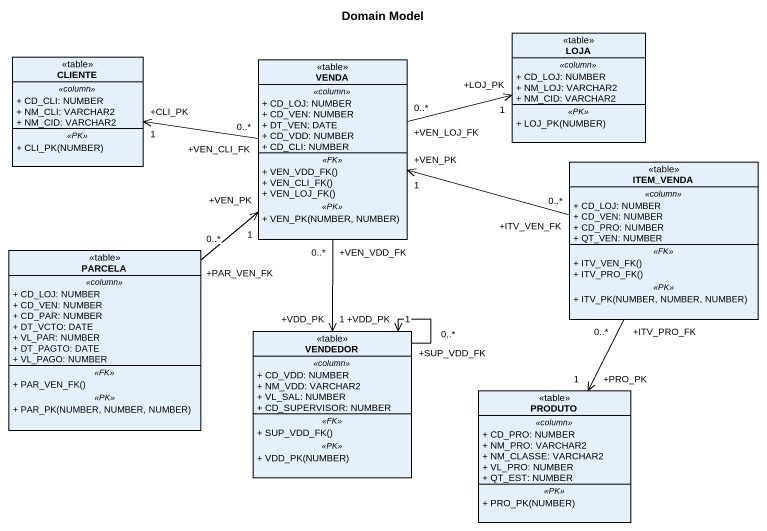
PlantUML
@startuml
title Domain Model
hide circle
hide empty members
skinparam classAttributeIconSize 0
class LOJA <<table>> {
  .. <<column>> ..
  + CD_LOJ: NUMBER
  + NM_LOJ: VARCHAR2
  + NM_CID: VARCHAR2
  .. <<PK>> ..
  + LOJ_PK(NUMBER)
}
class CLIENTE <<table>> {
  .. <<column>> ..
  + CD_CLI: NUMBER
  + NM_CLI: VARCHAR2
  + NM_CID: VARCHAR2
  .. <<PK>> ..
  + CLI_PK(NUMBER)
}
class VENDA <<table>> {
  .. <<column>> ..
  + CD_LOJ: NUMBER
  + CD_VEN: NUMBER
  + DT_VEN: DATE
  + CD_VDD: NUMBER
  + CD_CLI: NUMBER
  .. <<FK>> ..
  + VEN_VDD_FK()
  + VEN_CLI_FK()
  + VEN_LOJ_FK()
  .. <<PK>> ..
  + VEN_PK(NUMBER, NUMBER)
}
class ITEM_VENDA <<table>> {
  .. <<column>> ..
  + CD_LOJ: NUMBER
  + CD_VEN: NUMBER
  + CD_PRO: NUMBER
  + QT_VEN: NUMBER
  .. <<FK>> ..
  + ITV_VEN_FK()
  + ITV_PRO_FK()
  .. <<PK>> ..
  + ITV_PK(NUMBER, NUMBER, NUMBER)
}
class PARCELA <<table>> {
  .. <<column>> ..
  + CD_LOJ: NUMBER
  + CD_VEN: NUMBER
  + CD_PAR: NUMBER
  + DT_VCTO: DATE
  + VL_PAR: NUMBER
  + DT_PAGTO: DATE
  + VL_PAGO: NUMBER
  .. <<FK>> ..
  + PAR_VEN_FK()
  .. <<PK>> ..
  + PAR_PK(NUMBER, NUMBER, NUMBER)
}
class VENDEDOR <<table>> {
  .. <<column>> ..
  + CD_VDD: NUMBER
  + NM_VDD: VARCHAR2
  + VL_SAL: NUMBER
  + CD_SUPERVISOR: NUMBER
  .. <<FK>> ..
  + SUP_VDD_FK()
  .. <<PK>> ..
  + VDD_PK(NUMBER)
}
class PRODUTO <<table>> {
  .. <<column>> ..
  + CD_PRO: NUMBER
  + NM_PRO: VARCHAR2
  + NM_CLASSE: VARCHAR2
  + VL_PRO: NUMBER
  + QT_EST: NUMBER
  .. <<PK>> ..
  + PRO_PK(NUMBER)
}
VENDA "+VEN_LOJ_FK\n0..*" -right-> "+LOJ_PK\n1" LOJA
VENDA "+VEN_CLI_FK\n0..*" -left-> "+CLI_PK\n1" CLIENTE
VENDA "+VEN_VDD_FK\n0..*" --> "+VDD_PK\n1" VENDEDOR
ITEM_VENDA "+ITV_VEN_FK\n0..*" -left-> "+VEN_PK\n1" VENDA
ITEM_VENDA "+ITV_PRO_FK\n0..*" --> "+PRO_PK\n1" PRODUTO
PARCELA "+PAR_VEN_FK\n0..*" -up-> "+VEN_PK\n1" VENDA
VENDEDOR "+SUP_VDD_FK\n0..*" --> "+VDD_PK\n1" VENDEDOR
@enduml
